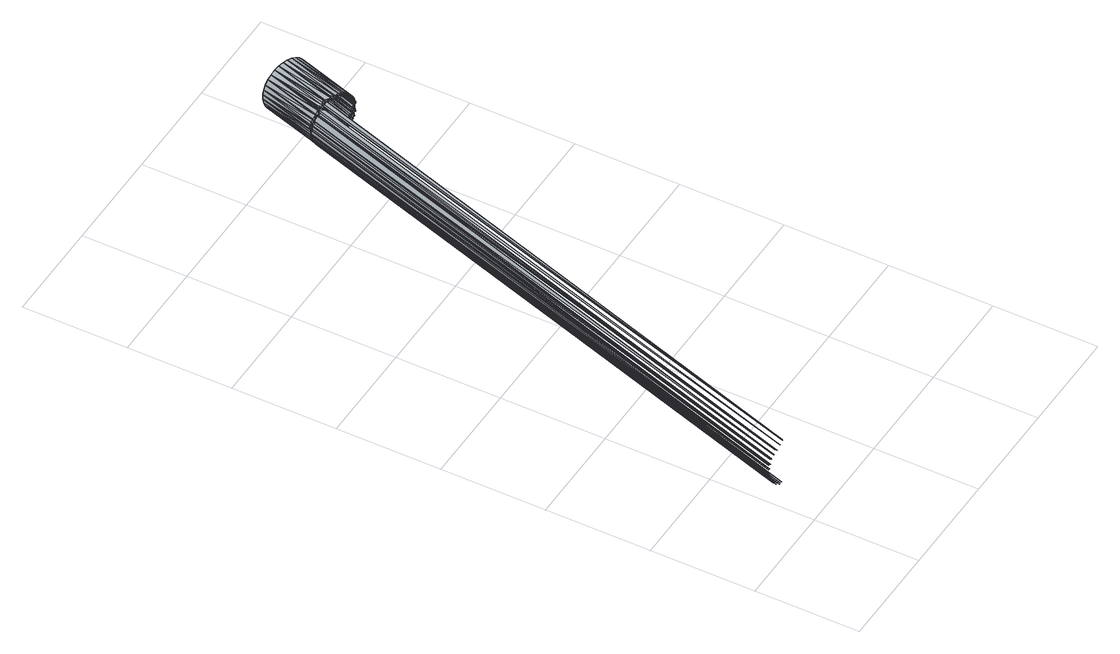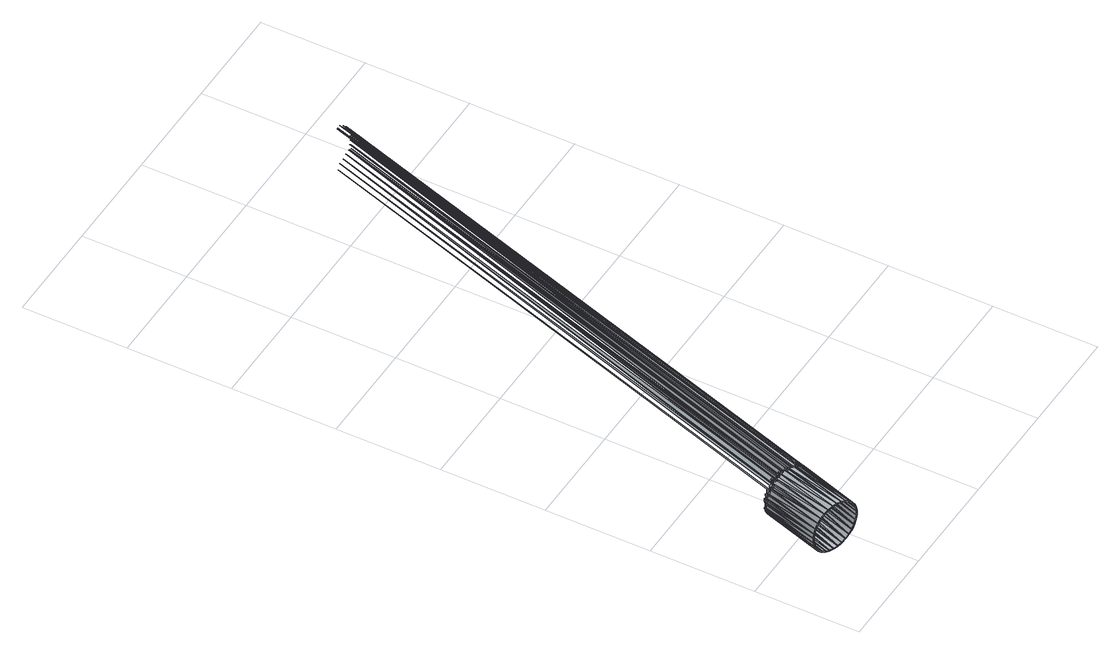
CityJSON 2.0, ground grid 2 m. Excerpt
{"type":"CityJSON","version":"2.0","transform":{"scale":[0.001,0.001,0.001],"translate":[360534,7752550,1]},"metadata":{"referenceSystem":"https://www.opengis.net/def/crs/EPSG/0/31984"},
"CityObjects":{
"object1":{"type":"GenericCityObject","attributes":{"MATERIAL":"FOFO","DIAMETRO":"100","SITUACAO":"NÃO CONFIRMADO"},"geometry":[{"type":"MultiSurface","lod":"1","boundaries":[[[0,1,2]],[[2,1,3]],[[4,5,6]],[[7,8,9]],[[9,5,4]],[[10,1,0]],[[3,1,11]],[[11,8,7]],[[6,5,12]],[[13,1,10]],[[14,15,16]],[[17,15,14]],[[18,19,20]],[[20,19,13]],[[21,22,23]],[[24,25,26]],[[27,19,18]],[[12,5,28]],[[23,22,29]],[[16,15,30]],[[31,15,17]],[[26,25,31]],[[29,32,24]],[[33,22,21]],[[34,35,36]],[[30,15,37]],[[36,35,38]],[[39,40,41]],[[28,35,34]],[[42,43,44]],[[44,45,27]],[[37,40,39]],[[41,40,46]],[[47,22,33]],[[38,35,48]],[[49,50,51]],[[52,43,42]],[[53,50,49]],[[51,50,47]],[[46,54,55]],[[56,50,53]],[[57,58,56]],[[55,54,59]],[[48,60,61]],[[62,43,52]],[[63,64,65]],[[66,64,63]],[[65,64,62]],[[67,68,57]],[[61,69,70]],[[59,54,71]],[[72,64,66]],[[73,74,75]],[[75,74,76]],[[77,78,79]],[[71,74,73]],[[79,78,80]],[[70,81,77]],[[76,74,82]],[[83,64,72]],[[80,78,84]],[[85,86,67]],[[87,86,85]],[[82,74,88]],[[89,86,87]],[[84,78,90]],[[91,92,83]],[[93,92,91]],[[94,86,89]],[[88,95,96]],[[97,92,93]],[[90,98,99]],[[96,95,100]],[[101,102,97]],[[100,103,104]],[[105,106,107]],[[108,109,110]],[[107,106,111]],[[112,109,108]],[[113,114,115]],[[111,106,116]],[[2,117,0]],[[4,6,118]],[[4,118,9]],[[2,3,117]],[[9,118,7]],[[0,117,10]],[[12,118,6]],[[7,118,119]],[[117,3,120]],[[121,7,119]],[[122,119,118]],[[120,3,11]],[[123,117,120]],[[11,7,121]],[[124,122,118]],[[121,119,122]],[[125,10,117]],[[123,120,11]],[[124,118,126]],[[117,123,127]],[[16,128,14]],[[129,118,12]],[[130,125,117]],[[131,21,23]],[[132,130,117]],[[29,131,23]],[[133,118,129]],[[123,11,127]],[[128,17,14]],[[24,131,29]],[[13,10,125]],[[26,131,24]],[[134,132,117]],[[135,126,118]],[[30,128,16]],[[130,13,125]],[[134,117,127]],[[135,118,133]],[[21,131,33]],[[136,131,26]],[[129,12,28]],[[13,130,132]],[[137,17,128]],[[18,20,138]],[[34,36,139]],[[13,140,20]],[[133,129,28]],[[136,26,141]],[[131,136,142]],[[31,17,137]],[[28,34,143]],[[137,128,144]],[[141,26,31]],[[38,139,36]],[[131,142,145]],[[27,18,138]],[[13,132,134]],[[140,138,20]],[[142,136,141]],[[143,34,139]],[[128,30,146]],[[31,137,144]],[[147,131,145]],[[28,143,148]],[[44,27,138]],[[42,44,138]],[[149,144,128]],[[33,131,150]],[[128,146,151]],[[128,151,152]],[[148,143,139]],[[131,153,150]],[[38,48,139]],[[149,31,144]],[[146,30,37]],[[128,152,154]],[[131,147,155]],[[156,140,13]],[[149,128,154]],[[146,37,151]],[[153,131,155]],[[47,33,150]],[[152,151,37]],[[28,148,157]],[[158,39,41]],[[37,39,159]],[[160,49,51]],[[47,150,153]],[[156,138,140]],[[157,148,139]],[[161,51,47]],[[42,138,52]],[[49,160,53]],[[158,41,46]],[[154,152,37]],[[39,158,159]],[[160,51,161]],[[162,161,47]],[[158,46,55]],[[160,161,162]],[[163,164,138]],[[160,56,53]],[[156,163,138]],[[139,48,165]],[[157,139,166]],[[160,57,56]],[[166,139,167]],[[37,159,168]],[[169,162,47]],[[167,139,170]],[[159,158,168]],[[138,171,52]],[[160,162,169]],[[164,172,138]],[[59,158,55]],[[138,173,171]],[[173,138,174]],[[175,170,139]],[[172,174,138]],[[158,176,177]],[[61,165,48]],[[158,177,168]],[[139,178,175]],[[160,179,57]],[[180,160,169]],[[181,178,139]],[[165,181,139]],[[182,160,180]],[[183,160,182]],[[59,184,158]],[[158,185,176]],[[63,65,186]],[[62,52,171]],[[184,187,158]],[[188,158,187]],[[79,165,77]],[[63,186,66]],[[77,165,70]],[[70,165,61]],[[62,171,173]],[[79,80,165]],[[62,173,174]],[[160,183,189]],[[158,188,185]],[[57,179,67]],[[189,190,160]],[[190,191,160]],[[62,174,172]],[[65,192,186]],[[175,193,170]],[[191,194,160]],[[160,194,179]],[[192,65,62]],[[165,195,181]],[[193,175,178]],[[186,72,66]],[[181,193,178]],[[80,84,165]],[[165,196,195]],[[197,73,75]],[[181,195,193]],[[184,59,71]],[[67,179,85]],[[76,197,75]],[[187,184,71]],[[193,195,196]],[[179,87,85]],[[188,187,71]],[[165,198,196]],[[192,199,186]],[[199,192,62]],[[185,188,71]],[[197,200,73]],[[183,201,189]],[[193,196,198]],[[71,73,200]],[[194,202,179]],[[203,72,186]],[[190,189,201]],[[191,190,201]],[[76,82,197]],[[191,201,194]],[[179,89,87]],[[204,165,84]],[[202,205,179]],[[201,202,194]],[[205,202,201]],[[205,206,179]],[[197,207,200]],[[208,203,186]],[[71,200,207]],[[209,186,199]],[[204,210,165]],[[206,205,201]],[[211,198,165]],[[212,208,186]],[[197,82,213]],[[210,214,165]],[[89,179,215]],[[209,212,186]],[[83,72,203]],[[197,213,216]],[[90,204,84]],[[207,197,217]],[[211,165,214]],[[179,218,215]],[[179,206,219]],[[83,203,208]],[[197,216,220]],[[179,221,218]],[[197,220,217]],[[83,208,212]],[[82,88,213]],[[210,204,90]],[[83,212,209]],[[215,94,89]],[[214,210,90]],[[221,179,219]],[[91,83,209]],[[213,88,216]],[[220,216,88]],[[215,218,94]],[[214,90,211]],[[222,223,99]],[[224,223,222]],[[217,220,88]],[[224,225,223]],[[94,218,221]],[[223,225,226]],[[227,223,226]],[[228,93,91]],[[229,223,227]],[[90,99,230]],[[230,99,223]],[[228,91,231]],[[219,94,221]],[[232,233,234]],[[234,233,235]],[[233,236,235]],[[237,236,233]],[[238,223,229]],[[237,233,239]],[[88,96,240]],[[239,233,241]],[[242,232,94]],[[90,230,243]],[[233,232,242]],[[88,240,244]],[[245,88,244]],[[227,226,105]],[[246,230,223]],[[105,229,227]],[[247,93,228]],[[241,233,248]],[[249,242,94]],[[247,228,231]],[[246,223,238]],[[97,93,250]],[[247,250,93]],[[237,239,110]],[[233,242,251]],[[246,243,230]],[[239,241,110]],[[238,229,105]],[[240,96,252]],[[244,240,252]],[[245,244,252]],[[247,231,253]],[[248,233,251]],[[254,96,100]],[[96,254,252]],[[242,249,251]],[[110,241,248]],[[255,243,246]],[[97,250,256]],[[257,245,252]],[[247,256,250]],[[246,238,258]],[[247,253,259]],[[246,260,255]],[[238,105,258]],[[251,249,261]],[[246,262,260]],[[247,259,263]],[[264,254,100]],[[254,264,252]],[[247,263,256]],[[246,258,262]],[[265,248,251]],[[11,121,266]],[[267,257,252]],[[121,122,266]],[[266,122,124]],[[261,268,251]],[[265,110,248]],[[124,126,269]],[[268,270,251]],[[271,267,252]],[[272,101,97]],[[264,271,252]],[[270,265,251]],[[127,11,273]],[[133,28,269]],[[105,107,274]],[[100,104,275]],[[126,135,269]],[[135,133,269]],[[13,134,273]],[[134,127,273]],[[276,141,31]],[[277,142,141]],[[278,108,110]],[[145,142,277]],[[272,97,279]],[[280,147,145]],[[105,274,281]],[[282,31,149]],[[28,157,283]],[[284,100,275]],[[285,47,153]],[[286,155,147]],[[287,278,110]],[[286,153,155]],[[272,288,101]],[[156,13,289]],[[290,154,37]],[[291,149,154]],[[115,101,292]],[[274,107,293]],[[157,166,283]],[[104,294,275]],[[295,104,296]],[[288,292,101]],[[297,108,278]],[[298,169,47]],[[164,163,289]],[[163,156,289]],[[104,295,294]],[[272,279,288]],[[281,274,293]],[[299,37,168]],[[166,167,300]],[[107,111,293]],[[167,170,300]],[[115,292,301]],[[294,284,275]],[[297,278,287]],[[297,112,108]],[[302,180,169]],[[303,115,301]],[[303,304,115]],[[115,304,113]],[[305,295,296]],[[306,177,176]],[[288,301,292]],[[306,168,177]],[[296,307,305]],[[308,307,296]],[[288,303,301]],[[288,304,303]],[[170,193,300]],[[288,113,304]],[[309,182,180]],[[295,305,294]],[[172,164,310]],[[116,293,111]],[[279,311,288]],[[305,307,294]],[[309,183,182]],[[116,312,293]],[[281,293,313]],[[307,308,294]],[[314,112,315]],[[316,314,315]],[[112,297,315]],[[294,317,284]],[[297,316,315]],[[318,297,287]],[[288,319,113]],[[62,172,310]],[[320,288,311]],[[308,321,294]],[[322,201,183]],[[323,288,320]],[[324,176,185]],[[313,293,325]],[[317,294,326]],[[326,294,327]],[[325,293,328]],[[329,328,293]],[[330,288,323]],[[331,297,318]],[[193,198,332]],[[333,297,331]],[[297,333,334]],[[327,294,335]],[[116,336,312]],[[337,185,71]],[[319,338,113]],[[312,336,293]],[[339,319,288]],[[316,340,314]],[[308,341,321]],[[297,340,316]],[[339,288,330]],[[321,342,294]],[[199,62,343]],[[335,294,342]],[[344,206,201]],[[336,329,293]],[[116,345,336]],[[297,334,340]],[[340,346,314]],[[198,211,332]],[[338,319,339]],[[347,71,207]],[[342,321,341]],[[209,199,343]],[[348,219,206]],[[211,90,332]],[[345,349,336]],[[350,351,338]],[[340,352,346]],[[91,209,343]],[[341,353,354]],[[355,207,217]],[[350,338,356]],[[357,341,354]],[[358,94,219]],[[349,359,360]],[[361,362,352]],[[349,360,363]],[[364,217,88]],[[365,361,352]],[[366,351,350]],[[354,353,367]],[[368,360,359]],[[366,350,356]],[[362,361,369]],[[357,354,367]],[[90,243,370]],[[366,371,351]],[[368,363,360]],[[353,372,367]],[[368,359,373]],[[361,365,369]],[[374,362,369]],[[231,91,375]],[[376,249,94]],[[366,356,377]],[[378,357,367]],[[368,379,363]],[[365,380,369]],[[243,255,370]],[[381,88,245]],[[372,382,367]],[[366,383,371]],[[255,260,370]],[[384,374,369]],[[368,373,385]],[[386,261,249]],[[260,262,370]],[[253,231,375]],[[262,258,370]],[[258,105,370]],[[386,268,261]],[[387,378,367]],[[382,388,367]],[[366,377,389]],[[380,390,369]],[[381,245,257]],[[366,391,383]],[[392,270,268]],[[368,393,379]],[[394,384,369]],[[388,387,367]],[[395,265,270]],[[368,385,396]],[[259,253,375]],[[397,110,265]],[[366,389,391]],[[390,394,369]],[[97,256,375]],[[368,396,393]],[[263,259,375]],[[388,382,398]],[[399,383,391]],[[256,263,375]],[[400,257,267]],[[387,388,398]],[[266,124,269]],[[401,402,398]],[[399,391,389]],[[399,403,404]],[[405,264,100]],[[406,384,394]],[[407,267,271]],[[273,11,266]],[[396,385,408]],[[407,271,264]],[[394,406,409]],[[402,410,398]],[[390,406,394]],[[411,408,396]],[[399,412,403]],[[396,408,393]],[[269,28,283]],[[413,414,406]],[[105,281,415]],[[408,416,417]],[[418,276,31]],[[276,277,141]],[[419,413,406]],[[280,145,277]],[[420,406,409]],[[421,402,401]],[[408,417,422]],[[289,13,273]],[[418,31,282]],[[280,286,147]],[[408,411,423]],[[404,403,424]],[[286,285,153]],[[425,287,110]],[[398,410,426]],[[420,419,406]],[[421,410,402]],[[427,412,399]],[[408,422,423]],[[298,47,285]],[[403,412,424]],[[428,290,37]],[[291,282,149]],[[429,421,401]],[[413,430,414]],[[279,97,431]],[[404,424,432]],[[416,433,417]],[[290,291,154]],[[419,430,413]],[[430,434,414]],[[417,433,422]],[[435,100,284]],[[283,166,300]],[[416,436,433]],[[428,37,299]],[[437,420,406]],[[420,430,419]],[[421,438,410]],[[439,169,298]],[[281,313,415]],[[408,423,440]],[[439,302,169]],[[422,433,423]],[[441,421,429]],[[434,430,442]],[[410,438,426]],[[412,443,424]],[[444,421,441]],[[432,424,445]],[[445,424,446]],[[427,443,412]],[[447,433,436]],[[448,318,287]],[[442,430,449]],[[446,424,450]],[[309,180,302]],[[310,164,289]],[[437,430,420]],[[451,433,447]],[[313,325,415]],[[452,433,451]],[[453,299,168]],[[453,168,306]],[[423,433,440]],[[421,444,454]],[[311,279,431]],[[421,455,438]],[[449,430,456]],[[421,457,455]],[[458,331,318]],[[426,438,455]],[[457,426,455]],[[459,183,309]],[[437,460,430]],[[461,450,424]],[[443,462,424]],[[459,322,183]],[[462,463,424]],[[460,464,430]],[[464,465,430]],[[466,284,317]],[[467,433,452]],[[463,468,424]],[[306,176,324]],[[462,443,427]],[[463,462,427]],[[465,469,430]],[[463,427,468]],[[300,193,332]],[[433,470,440]],[[433,471,470]],[[320,311,431]],[[433,472,471]],[[437,473,460]],[[473,464,460]],[[473,465,464]],[[433,474,472]],[[475,421,454]],[[469,465,473]],[[430,476,456]],[[466,317,326]],[[470,477,440]],[[470,471,477]],[[471,472,477]],[[478,477,470]],[[479,457,421]],[[461,424,480]],[[481,325,328]],[[477,472,474]],[[467,482,433]],[[483,421,475]],[[484,476,430]],[[328,329,481]],[[477,478,474]],[[424,468,485]],[[333,331,486]],[[344,201,322]],[[487,421,483]],[[486,334,333]],[[488,484,430]],[[469,489,430]],[[480,424,490]],[[433,482,491]],[[492,324,185]],[[492,185,337]],[[490,424,493]],[[479,421,487]],[[433,491,494]],[[433,495,474]],[[489,469,473]],[[343,62,310]],[[430,489,488]],[[496,323,320]],[[329,336,481]],[[326,327,497]],[[493,424,485]],[[475,454,498]],[[477,474,495]],[[344,348,206]],[[494,495,433]],[[330,323,496]],[[499,340,334]],[[500,456,476]],[[501,327,335]],[[483,475,498]],[[337,71,347]],[[502,461,480]],[[500,476,484]],[[483,498,487]],[[482,467,503]],[[502,480,490]],[[500,484,488]],[[336,349,481]],[[339,330,496]],[[491,482,503]],[[504,335,342]],[[479,487,498]],[[499,352,340]],[[493,502,490]],[[348,358,219]],[[332,90,370]],[[487,498,505]],[[494,491,503]],[[338,339,496]],[[489,500,488]],[[502,493,485]],[[506,342,341]],[[500,488,507]],[[508,493,502]],[[509,347,207]],[[510,511,512]],[[509,207,355]],[[513,514,515]],[[494,503,495]],[[516,513,515]],[[511,517,512]],[[376,94,358]],[[498,510,518]],[[498,518,505]],[[517,519,512]],[[520,516,515]],[[521,494,503]],[[518,510,512]],[[522,523,524]],[[525,526,527]],[[514,528,515]],[[349,363,529]],[[528,514,500]],[[530,365,352]],[[355,217,364]],[[525,527,531]],[[522,532,523]],[[500,528,507]],[[519,533,512]],[[534,524,502]],[[508,534,502]],[[522,535,532]],[[525,531,536]],[[522,524,534]],[[525,537,526]],[[375,91,343]],[[515,538,520]],[[503,526,537]],[[533,539,512]],[[539,540,512]],[[521,537,503]],[[522,541,535]],[[363,379,529]],[[542,341,357]],[[543,498,518]],[[356,338,544]],[[530,380,365]],[[540,545,512]],[[528,546,515]],[[546,528,500]],[[547,518,512]],[[548,538,515]],[[549,548,515]],[[536,550,525]],[[364,88,381]],[[522,551,541]],[[552,549,515]],[[386,249,376]],[[522,553,551]],[[546,552,515]],[[545,547,512]],[[534,502,554]],[[522,555,553]],[[525,556,537]],[[539,533,557]],[[503,537,556]],[[540,539,557]],[[392,268,386]],[[522,534,558]],[[525,550,559]],[[525,559,560]],[[392,395,270]],[[525,560,561]],[[395,397,265]],[[542,357,378]],[[545,540,557]],[[525,561,556]],[[547,543,518]],[[377,356,544]],[[522,558,555]],[[379,393,529]],[[562,541,551]],[[563,390,380]],[[564,538,548]],[[562,551,553]],[[564,548,549]],[[370,105,415]],[[564,549,552]],[[545,557,565]],[[566,547,545]],[[566,545,557]],[[546,564,552]],[[562,553,555]],[[534,554,558]],[[547,567,543]],[[567,547,568]],[[547,569,568]],[[393,408,529]],[[570,406,390]],[[569,547,566]],[[552,564,571]],[[425,110,397]],[[550,572,559]],[[557,573,574]],[[560,559,572]],[[561,560,572]],[[557,574,565]],[[575,562,555]],[[555,558,576]],[[562,555,576]],[[561,572,556]],[[577,378,387]],[[554,578,558]],[[400,381,257]],[[389,377,544]],[[579,558,578]],[[580,581,564]],[[579,582,558]],[[564,580,571]],[[576,558,582]],[[400,267,407]],[[583,561,572]],[[577,387,398]],[[584,585,562]],[[407,264,405]],[[399,389,544]],[[575,584,562]],[[586,557,574]],[[277,266,269]],[[587,574,573]],[[572,588,589]],[[564,590,580]],[[583,572,589]],[[431,97,375]],[[276,418,266]],[[277,276,266]],[[280,277,269]],[[286,280,269]],[[285,286,269]],[[282,273,266]],[[580,591,581]],[[418,282,266]],[[298,269,283]],[[584,562,592]],[[298,285,269]],[[405,100,435]],[[593,587,573]],[[585,584,594]],[[591,595,581]],[[589,596,572]],[[282,291,273]],[[273,291,290]],[[273,290,428]],[[587,586,574]],[[597,287,425]],[[597,448,287]],[[591,580,590]],[[588,598,589]],[[439,298,283]],[[302,439,283]],[[599,437,406]],[[585,594,600]],[[428,299,273]],[[408,440,601]],[[593,602,603]],[[588,604,598]],[[299,289,273]],[[605,595,606]],[[448,458,318]],[[606,595,591]],[[309,302,283]],[[587,593,603]],[[584,592,594]],[[607,603,602]],[[596,589,598]],[[309,283,300]],[[607,602,608]],[[587,603,607]],[[605,606,609]],[[610,586,587]],[[611,398,426]],[[591,590,612]],[[608,602,613]],[[427,399,614]],[[615,605,606]],[[616,617,600]],[[602,618,613]],[[605,619,609]],[[615,606,591]],[[619,620,605]],[[453,289,299]],[[306,289,453]],[[621,604,622]],[[598,604,621]],[[623,617,616]],[[616,600,594]],[[415,325,481]],[[610,587,624]],[[599,473,437]],[[617,616,625]],[[587,626,627]],[[591,612,628]],[[587,627,624]],[[605,629,619]],[[630,617,623]],[[459,309,300]],[[322,459,300]],[[591,628,615]],[[631,617,625]],[[440,477,601]],[[625,616,594]],[[632,621,622]],[[594,592,633]],[[634,596,598]],[[630,617,631]],[[635,435,284]],[[486,331,458]],[[635,284,466]],[[607,608,636]],[[306,324,289]],[[621,622,637]],[[587,607,636]],[[630,638,617]],[[632,639,622]],[[598,621,637]],[[636,608,613]],[[622,640,639]],[[641,626,587]],[[642,620,619]],[[613,618,636]],[[643,594,633]],[[644,645,594]],[[344,322,300]],[[646,634,598]],[[324,310,289]],[[643,644,594]],[[639,647,622]],[[637,646,598]],[[620,642,648]],[[642,619,629]],[[636,618,649]],[[332,344,300]],[[650,631,625]],[[650,625,594]],[[636,649,651]],[[630,631,650]],[[587,636,641]],[[648,642,652]],[[486,499,334]],[[645,653,594]],[[639,640,654]],[[650,638,630]],[[655,426,457]],[[492,310,324]],[[642,629,656]],[[337,310,492]],[[496,320,431]],[[657,654,640]],[[658,636,651]],[[647,639,654]],[[642,659,652]],[[660,638,650]],[[466,326,497]],[[658,651,661]],[[662,652,659]],[[663,489,473]],[[468,427,664]],[[665,660,650]],[[653,650,594]],[[641,636,666]],[[348,344,332]],[[358,348,332]],[[667,654,657]],[[666,636,668]],[[477,495,669]],[[670,642,656]],[[671,642,670]],[[661,672,673]],[[658,661,674]],[[675,636,658]],[[337,347,310]],[[642,676,659]],[[677,678,662]],[[679,642,671]],[[675,658,661]],[[661,673,674]],[[662,659,680]],[[636,681,668]],[[682,647,654]],[[683,457,479]],[[665,650,684]],[[667,685,654]],[[636,675,681]],[[676,662,659]],[[677,662,680]],[[642,679,676]],[[686,665,684]],[[687,661,673]],[[688,673,672]],[[689,690,678]],[[685,667,691]],[[692,688,672]],[[677,689,678]],[[693,677,662]],[[485,468,664]],[[376,358,332]],[[694,650,653]],[[497,327,501]],[[481,349,529]],[[695,690,696]],[[697,500,489]],[[347,343,310]],[[698,650,694]],[[688,687,673]],[[690,689,696]],[[682,654,699]],[[699,654,700]],[[530,352,499]],[[693,689,677]],[[701,702,686]],[[703,695,704]],[[704,695,705]],[[695,696,705]],[[692,703,688]],[[706,686,684]],[[684,650,707]],[[501,335,504]],[[685,708,654]],[[691,709,710]],[[495,503,669]],[[700,654,711]],[[703,704,688]],[[686,684,707]],[[706,701,686]],[[712,685,691]],[[698,713,650]],[[714,704,695]],[[715,695,696]],[[370,376,332]],[[685,691,708]],[[713,707,650]],[[712,691,710]],[[714,688,704]],[[696,689,715]],[[708,711,654]],[[716,479,498]],[[701,686,717]],[[504,342,506]],[[687,688,718]],[[702,701,719]],[[709,720,721]],[[722,689,693]],[[702,719,723]],[[709,721,710]],[[691,710,724]],[[714,725,688]],[[688,725,726]],[[689,727,715]],[[728,720,729]],[[688,726,730]],[[502,485,664]],[[701,717,719]],[[718,688,730]],[[509,343,347]],[[689,722,727]],[[728,721,720]],[[355,343,509]],[[710,721,724]],[[364,343,355]],[[731,729,732]],[[733,729,731]],[[733,728,729]],[[719,732,723]],[[719,731,732]],[[729,731,734]],[[728,729,735]],[[731,719,734]],[[735,721,728]],[[386,376,370]],[[736,719,717]],[[392,386,370]],[[395,392,370]],[[724,721,737]],[[397,395,370]],[[719,738,734]],[[739,738,719]],[[506,341,542]],[[544,338,496]],[[735,740,721]],[[741,546,500]],[[742,739,719]],[[743,380,530]],[[743,563,380]],[[742,719,736]],[[364,381,343]],[[740,737,721]],[[503,556,744]],[[563,570,390]],[[745,498,543]],[[425,397,370]],[[381,375,343]],[[746,564,546]],[[554,502,747]],[[425,370,415]],[[556,572,744]],[[748,543,567]],[[748,567,568]],[[749,568,569]],[[529,408,601]],[[750,406,570]],[[749,569,566]],[[751,566,557]],[[752,542,378]],[[752,378,577]],[[400,375,381]],[[407,375,400]],[[405,375,407]],[[578,554,747]],[[579,578,747]],[[582,579,747]],[[576,582,747]],[[562,576,747]],[[597,425,415]],[[448,597,415]],[[458,448,415]],[[753,590,564]],[[599,406,750]],[[405,435,375]],[[754,557,586]],[[577,398,755]],[[572,596,756]],[[614,399,544]],[[757,612,590]],[[486,458,415]],[[592,562,758]],[[759,605,615]],[[466,431,375]],[[435,635,375]],[[635,466,375]],[[760,628,612]],[[761,586,610]],[[596,634,756]],[[759,615,628]],[[755,398,611]],[[486,415,481]],[[637,622,756]],[[762,610,624]],[[763,629,605]],[[762,624,627]],[[634,646,756]],[[646,637,756]],[[633,592,758]],[[764,473,599]],[[601,477,669]],[[627,626,765]],[[643,633,758]],[[622,647,766]],[[644,643,758]],[[499,486,481]],[[767,656,629]],[[768,626,641]],[[764,663,473]],[[769,645,644]],[[466,497,431]],[[767,670,656]],[[611,426,655]],[[647,682,766]],[[641,666,768]],[[653,645,769]],[[664,427,614]],[[530,499,481]],[[663,697,489]],[[671,670,770]],[[770,679,671]],[[682,699,766]],[[771,666,668]],[[772,662,676]],[[497,501,431]],[[501,504,431]],[[773,676,679]],[[506,496,431]],[[504,506,431]],[[774,675,661]],[[769,694,653]],[[775,668,681]],[[655,457,683]],[[774,681,675]],[[776,693,662]],[[777,661,687]],[[778,699,700]],[[530,481,529]],[[700,711,778]],[[708,691,778]],[[779,695,715]],[[698,694,780]],[[741,500,697]],[[711,708,778]],[[781,722,693]],[[782,714,695]],[[687,718,783]],[[686,707,780]],[[713,698,780]],[[715,727,779]],[[683,479,716]],[[669,503,744]],[[784,725,714]],[[707,713,780]],[[726,725,785]],[[691,724,786]],[[727,722,787]],[[785,730,726]],[[717,686,788]],[[789,718,730]],[[735,729,786]],[[724,737,786]],[[729,734,790]],[[788,736,717]],[[786,740,735]],[[734,738,790]],[[788,738,739]],[[786,737,740]],[[716,498,745]],[[739,742,788]],[[506,542,496]],[[742,736,788]],[[791,546,741]],[[791,746,546]],[[747,502,664]],[[530,529,601]],[[743,530,601]],[[563,743,601]],[[570,563,601]],[[542,752,496]],[[752,577,496]],[[577,544,496]],[[753,564,746]],[[748,745,543]],[[748,568,749]],[[749,566,751]],[[750,570,601]],[[744,572,756]],[[751,557,754]],[[757,590,753]],[[792,612,757]],[[792,760,612]],[[758,562,747]],[[760,759,628]],[[577,614,544]],[[763,605,759]],[[793,754,586]],[[750,601,669]],[[793,586,761]],[[599,750,669]],[[756,622,766]],[[761,610,762]],[[755,614,577]],[[794,629,763]],[[794,767,629]],[[762,627,765]],[[764,599,669]],[[611,614,755]],[[765,626,768]],[[769,644,758]],[[770,670,767]],[[611,664,614]],[[768,666,771]],[[795,679,770]],[[766,699,778]],[[795,773,679]],[[773,772,676]],[[796,662,772]],[[663,764,744]],[[697,663,744]],[[764,669,744]],[[771,668,775]],[[776,662,796]],[[775,681,774]],[[774,661,777]],[[780,694,769]],[[611,655,664]],[[776,781,693]],[[797,695,779]],[[778,691,786]],[[783,777,687]],[[787,722,781]],[[779,727,787]],[[782,695,797]],[[741,697,744]],[[782,784,714]],[[785,725,784]],[[783,718,789]],[[785,789,730]],[[788,686,780]],[[683,664,655]],[[716,664,683]],[[786,729,790]],[[790,738,788]],[[791,741,744]],[[746,791,744]],[[716,747,664]],[[746,744,756]],[[716,745,747]],[[753,746,756]],[[748,747,745]],[[749,747,748]],[[751,747,749]],[[753,756,757]],[[792,757,756]],[[760,792,756]],[[759,760,756]],[[751,758,747]],[[759,756,766]],[[751,754,758]],[[763,759,766]],[[754,793,758]],[[793,761,758]],[[761,762,758]],[[794,763,766]],[[767,794,766]],[[762,769,758]],[[767,766,778]],[[762,765,769]],[[770,767,778]],[[768,769,765]],[[795,770,778]],[[773,795,778]],[[772,773,778]],[[768,780,769]],[[771,780,768]],[[772,778,786]],[[796,772,786]],[[775,780,771]],[[774,780,775]],[[796,786,776]],[[776,786,781]],[[781,786,787]],[[787,786,779]],[[777,788,774]],[[774,788,780]],[[797,779,790]],[[779,786,790]],[[783,788,777]],[[789,788,783]],[[785,788,789]],[[785,784,788]],[[784,782,790]],[[782,797,790]],[[784,790,788]]]}]}
},
"vertices":[
[3593,11622,900],[168,970,959],[3588,11628,936],[3594,11658,956],[3589,11633,1066],[189,963,1153],[3593,11621,1100],[3594,11658,985],[169,970,1057],[3592,11649,1057],[3610,11653,867],[3600,11677,959],[3613,11652,1144],[3616,11672,862],[3613,11623,939],[192,963,961],[3617,11617,905],[3618,11651,959],[3626,11615,796],[185,965,862],[3614,11652,854],[3617,11617,1095],[212,956,1145],[3613,11627,1063],[3616,11643,1054],[193,963,1054],[3618,11651,986],[3637,11619,772],[3621,11670,1153],[3616,11642,1054],[3633,11647,874],[3623,11669,961],[214,991,1107],[3636,11646,1137],[3618,11651,1161],[231,968,1242],[3625,11612,1203],[3639,11664,869],[3639,11612,1235],[3637,11646,861],[207,958,869],[3648,11610,806],[3639,11612,765],[224,968,771],[3637,11619,771],[218,997,806],[3659,11614,783],[3643,11663,1145],[3647,11624,1243],[3647,11608,1193],[252,960,1230],[3641,11645,1153],[3684,11616,700],[3661,11608,1224],[244,961,783],[3661,11608,777],[3668,11619,1230],[3668,11619,1231],[261,968,1240],[3704,11612,716],[279,935,1323],[3698,11602,1323],[3701,11644,689],[3696,11582,674],[270,938,689],[3693,11611,686],[3712,11573,656],[3717,11598,1307],[297,929,1307],[286,946,1326],[3698,11601,1323],[3720,11638,704],[3736,11581,634],[3712,11607,702],[288,932,704],[3715,11579,690],[3730,11571,673],[3698,11601,1324],[346,913,1391],[3699,11585,1329],[3712,11575,1344],[345,941,1382],[3753,11578,652],[3766,11624,618],[3740,11578,1369],[3718,11582,1313],[361,908,1372],[3730,11572,1327],[3782,11619,638],[3756,11575,1350],[3778,11620,1391],[3766,11623,618],[334,917,618],[3811,11551,574],[3792,11615,1372],[350,912,638],[3824,11549,595],[3843,11599,563],[424,888,1445],[3804,11528,1426],[3855,11595,585],[3871,11563,547],[411,892,563],[423,889,585],[3881,11561,569],[3856,11595,1445],[526,909,1481],[3878,11567,1456],[3887,11565,1433],[532,904,1456],[3867,11591,1422],[3941,11565,1480],[3948,11563,1456],[3941,11548,520],[514,915,524],[3929,11571,524],[3943,11567,1481],[3594,11658,918],[3594,11658,1082],[3597,11667,1021],[3600,11673,952],[3600,11677,1008],[3601,11677,1056],[3601,11677,950],[3601,11677,1057],[3612,11664,872],[3607,11692,1061],[3609,11699,943],[3618,11651,922],[3616,11667,1136],[3613,11668,874],[3618,11651,1078],[3614,11672,875],[3617,11672,1133],[3621,11704,889],[3623,11707,1113],[3621,11660,1020],[3623,11666,954],[3638,11645,776],[3638,11645,1224],[3625,11669,838],[3624,11669,1007],[3625,11669,1053],[3626,11664,1169],[3625,11669,953],[3625,11669,1054],[3635,11657,878],[3630,11684,1058],[3628,11668,1171],[3633,11690,946],[3639,11660,1129],[3636,11661,880],[3637,11665,882],[3639,11664,1126],[3644,11695,895],[3646,11698,1107],[3650,11704,806],[3650,11705,1193],[3659,11639,788],[3648,11662,847],[3659,11639,1212],[3648,11657,1160],[3650,11661,1162],[3655,11675,771],[3656,11675,770],[3712,11599,1344],[3662,11675,1241],[3663,11674,1243],[3671,11695,816],[3671,11696,1184],[3673,11683,1253],[3684,11643,713],[3684,11695,738],[3684,11644,714],[3684,11650,717],[3695,11646,1299],[3677,11668,782],[3676,11667,783],[3698,11642,1305],[3730,11596,1327],[3683,11667,1229],[3706,11628,1323],[3683,11667,1230],[3693,11675,1240],[3704,11638,728],[3703,11686,751],[3712,11599,656],[3704,11639,728],[3704,11644,731],[3714,11640,1284],[3716,11636,1290],[3717,11636,1290],[3708,11642,682],[3711,11641,1323],[3725,11622,1307],[3707,11628,1323],[3712,11641,1325],[3730,11596,673],[3718,11653,1326],[3719,11667,679],[3726,11636,698],[3729,11635,1307],[3725,11623,1307],[3748,11605,630],[3754,11605,1374],[3730,11635,1308],[3735,11647,1310],[3737,11660,695],[3754,11618,628],[3764,11638,625],[3758,11613,1375],[3776,11647,1382],[3758,11626,627],[3765,11601,649],[3764,11624,1378],[3770,11601,1355],[3770,11613,647],[3780,11633,644],[3774,11609,1357],[3791,11641,1363],[3774,11621,646],[3780,11619,1359],[3807,11524,1428],[3808,11525,1430],[3809,11524,1429],[3810,11524,1430],[3813,11528,1431],[3813,11529,1431],[3798,11613,595],[3814,11533,1431],[3803,11612,1409],[3789,11657,610],[3818,11528,1404],[3822,11525,1408],[3821,11524,1407],[3822,11524,1408],[3823,11524,1409],[3826,11528,1410],[3826,11604,1424],[3826,11529,1410],[3812,11609,615],[3827,11532,1409],[3817,11607,1388],[3803,11667,1398],[3812,11609,616],[3804,11651,630],[3822,11681,1409],[3822,11681,591],[3839,11600,1403],[3816,11660,1378],[3822,11606,578],[3834,11673,1388],[3834,11673,612],[3814,11685,600],[3835,11602,599],[3816,11684,1402],[3836,11672,583],[3827,11677,620],[3838,11671,1418],[3823,11688,594],[3823,11687,1406],[3829,11676,1382],[3829,11685,1410],[3830,11685,590],[3848,11664,603],[3850,11663,1398],[3959,12800,959],[3836,11680,615],[3836,11679,1386],[3961,12799,1057],[3841,11677,1390],[3842,11677,610],[3883,11586,544],[3976,12794,862],[3886,11585,1457],[3893,11583,567],[3983,12792,963],[3983,12792,965],[3895,11582,1434],[3907,11628,540],[3985,12792,1054],[3907,11628,1460],[3998,12787,874],[3981,12793,1153],[3915,11623,563],[3985,12792,1058],[3985,12792,1057],[3915,11623,1437],[3941,11607,520],[4010,12783,771],[3999,12787,870],[3998,12787,873],[3920,11574,528],[3941,11607,1480],[3948,11603,544],[3927,11572,552],[3936,11569,548],[3948,11603,1456],[4003,12786,1145],[4030,12777,787],[4018,12781,1243],[3930,11577,524],[4005,12785,1149],[3931,11576,524],[3933,11570,523],[3938,11574,548],[4032,12777,783],[3940,11568,547],[3948,11547,544],[4038,12775,1230],[4061,12767,689],[3943,11624,525],[3943,11568,1481],[3943,11630,1473],[3949,11565,1457],[3949,11565,1456],[3950,11566,1457],[3949,11619,549],[3950,11625,1450],[3974,11557,514],[3945,11622,524],[3979,11555,538],[4041,12774,1234],[3949,11621,523],[4078,12762,708],[3955,11618,1479],[3951,11617,548],[3955,11616,547],[3958,11616,1481],[3958,11615,1481],[3966,11620,519],[3961,11613,1455],[4071,12764,1323],[3964,11611,1456],[3964,11610,1457],[3972,11615,543],[4037,11548,1498],[4080,12761,704],[4020,11542,503],[4007,11566,508],[4039,11547,1473],[4023,11541,528],[4010,11564,532],[4126,12746,618],[4089,12758,1307],[3989,11552,1490],[3993,11551,1465],[4139,12742,641],[4091,12758,1310],[4035,11537,1498],[4031,11539,503],[4032,11499,503],[4037,11537,1473],[4034,11500,528],[4033,11538,528],[4141,12742,638],[4030,11552,503],[4032,11550,528],[4092,12757,1310],[4037,11502,1498],[4038,11537,1498],[4040,11536,1473],[4039,11503,1473],[4038,11547,1498],[4142,12741,638],[4040,11546,1473],[4074,11525,495],[4074,11525,520],[4074,11525,1505],[4074,11525,1480],[4138,12743,1391],[4074,11478,502],[4074,11480,527],[4074,11475,1497],[4074,11477,1472],[4203,12722,563],[4152,12738,1372],[4074,11575,503],[4074,11573,528],[4074,11572,1498],[4074,11570,1473],[4211,12719,587],[4108,11504,527],[4110,11503,502],[4116,11499,1472],[4118,11498,1497],[4153,12738,1372],[4109,11547,527],[4108,11514,527],[4111,11548,502],[4114,11550,1472],[4110,11513,502],[4154,12738,1373],[4116,11551,1497],[4115,11512,1472],[4154,12737,1373],[4117,11511,1497],[4156,12737,1374],[4111,11513,527],[4113,11512,502],[4212,12719,586],[4109,11503,527],[4129,11499,530],[4132,11497,506],[4111,11502,502],[4215,12718,585],[4125,11508,1472],[4213,12719,586],[4128,11508,1497],[4125,11509,1470],[4131,11498,531],[4128,11508,1495],[4134,11497,506],[4146,11488,1466],[4138,11486,1468],[4216,12718,1445],[4141,11483,1493],[4150,11486,1491],[3983,12792,961],[4149,11489,1466],[4169,11494,1462],[4200,11447,544],[4153,11487,1490],[4174,11493,1486],[4207,11443,520],[4227,12714,1422],[4198,11485,543],[4205,11483,519],[3999,12787,869],[4184,11440,543],[4200,11447,1456],[4289,12694,524],[4189,11435,519],[4207,11443,1480],[4176,11435,1457],[4292,12693,549],[4182,11430,1481],[4200,11503,1456],[4198,11484,543],[4004,12786,1147],[4207,11502,1480],[4184,11439,544],[4197,11433,1452],[4205,11481,519],[4198,11425,550],[4190,11435,519],[4190,11434,519],[4203,11428,1476],[4230,12713,1424],[4199,11431,1451],[4205,11420,527],[4204,11428,1476],[4205,11426,1475],[4031,12777,784],[4233,11427,563],[4199,11485,544],[4233,11427,1437],[4200,11487,544],[4231,12713,1424],[4039,12775,1231],[4208,11482,1453],[4241,11422,540],[4205,11482,519],[4205,11483,520],[4210,11476,1452],[4210,11475,1452],[4296,12692,548],[4241,11422,1460],[4207,11485,520],[4221,11478,1448],[4215,11480,1477],[4217,11473,1476],[4218,11473,1476],[4212,11481,1452],[4229,11475,1472],[4243,11448,565],[4244,11447,1435],[4219,11478,1476],[4219,11478,1475],[4261,11484,567],[4252,11444,542],[4303,12690,1481],[4253,11443,1458],[4246,11454,565],[4247,11451,1434],[4270,11482,544],[4309,12688,1457],[4253,11468,566],[4255,11467,1433],[4267,11488,1431],[4255,11450,542],[4256,11447,1457],[4078,12762,707],[4262,11465,543],[4265,11464,1455],[4277,11486,1453],[4380,12665,503],[4378,12666,529],[4281,11459,578],[4313,12686,1457],[4293,11455,1415],[4379,12665,529],[4292,11455,555],[4305,11451,1437],[4382,12664,528],[4280,11459,581],[4383,12664,528],[4292,11455,1413],[4290,11456,558],[4139,12742,640],[4298,11386,602],[4307,11373,610],[4314,11377,612],[4306,11373,1390],[4300,11385,1396],[4314,11377,1388],[4312,11370,1385],[4312,11371,614],[4309,11450,597],[4319,11374,618],[4321,11372,1380],[4303,11451,1434],[4327,11369,591],[4319,11365,590],[4310,11379,582],[4327,11369,1409],[4312,11378,1417],[4318,11365,1410],[4313,11448,1401],[4395,12660,1498],[4397,12660,1473],[4325,11362,1406],[4325,11363,594],[4332,11390,622],[4322,11446,576],[4332,11366,597],[4334,11364,1400],[4326,11444,1422],[4344,11399,1370],[4332,11394,621],[4332,11402,620],[4345,11383,602],[4467,12637,527],[4322,11522,590],[4473,12635,502],[4331,11442,612],[4324,11500,1405],[4326,11525,592],[4344,11403,1371],[4343,11407,1373],[4359,11393,1390],[4345,11388,602],[4336,11441,1384],[4345,11396,600],[4335,11522,569],[4345,11438,591],[4337,11499,1426],[4356,11435,628],[4340,11525,570],[4358,11396,1391],[4357,11401,1393],[4350,11436,1405],[4370,11430,609],[4400,12659,1473],[4366,11431,1362],[4354,11435,630],[4330,11522,596],[4325,11526,591],[4326,11526,592],[4327,11526,593],[4401,12658,1473],[4365,11431,1361],[4382,11426,1382],[4357,11409,637],[4368,11430,641],[4369,11430,610],[4344,11521,574],[4471,12636,527],[4338,11526,570],[4339,11526,571],[4374,11429,1354],[4368,11417,1356],[4341,11526,571],[4381,11427,1380],[4384,11426,622],[4372,11402,618],[4392,11474,650],[4418,11454,673],[4384,11412,1375],[4390,11424,1373],[4395,11472,1348],[4418,11454,1327],[4408,11472,631],[4413,11403,690],[4436,11450,656],[4411,11390,1305],[4411,11469,1366],[4229,12714,1423],[4436,11450,1344],[4489,12630,1471],[4430,11397,674],[4488,12630,1497],[4419,11414,693],[4418,11415,692],[4429,11383,1321],[4428,11411,1296],[4422,11413,1302],[4423,11427,693],[4424,11427,694],[4427,11412,1295],[4418,11478,673],[4558,12608,543],[4418,11479,1327],[4434,11410,716],[4565,12606,519],[4436,11443,1298],[4436,11409,675],[4437,11408,677],[4455,11375,760],[4444,11406,1269],[4445,11364,1249],[4440,11407,1318],[4447,11405,1311],[4437,11409,677],[4430,11468,687],[4442,11422,677],[4433,11451,695],[4431,11452,693],[4433,11471,1310],[4444,11438,1284],[4453,11403,701],[4442,11421,678],[4446,11406,1310],[4436,11475,656],[4436,11477,1344],[4294,12693,548],[4489,11410,788],[4455,11439,1314],[4475,11367,747],[4464,11400,1283],[4464,11355,1262],[4480,11430,770],[4489,11410,1212],[4449,11465,671],[4450,11448,677],[4452,11447,680],[4452,11468,1326],[4464,11433,1300],[4472,11383,1217],[4465,11383,770],[4510,11404,776],[4477,11354,816],[4477,11355,1184],[4501,11425,757],[4510,11404,1224],[4637,12583,576],[4487,11442,1223],[4493,11375,1229],[4498,11389,838],[4500,11388,1153],[4485,11376,757],[4505,11387,855],[4509,11385,1131],[4574,12603,1451],[4652,12578,555],[4498,11345,807],[4483,11435,772],[4498,11346,1194],[4487,11442,776],[4579,12601,1476],[4488,11439,1220],[4489,11436,1217],[4502,11352,893],[4509,11386,874],[4503,11387,856],[4507,11405,847],[4511,11404,1139],[4511,11385,1118],[4504,11355,1105],[4500,11440,1194],[4507,11386,1130],[4501,11442,807],[4508,11438,1235],[4640,12582,577],[4520,11382,829],[4523,11381,1162],[4527,11380,847],[4512,11404,863],[4530,11399,922],[4530,11399,1078],[4515,11360,1054],[4532,11378,1138],[4518,11366,942],[4515,11403,1126],[4504,11431,761],[4525,11380,1039],[4523,11381,1047],[4576,12602,1451],[4508,11438,765],[4510,11434,1232],[4511,11431,1229],[4531,11378,867],[4525,11343,887],[4523,11381,946],[4523,11381,947],[4523,11381,1039],[4526,11380,848],[4530,11399,839],[4534,11398,1146],[4527,11346,1111],[4534,11378,1124],[4522,11435,1204],[4530,11379,1137],[4523,11438,797],[4530,11399,1014],[4530,11399,1041],[4641,12582,578],[4535,11397,856],[4531,11433,905],[4554,11392,918],[4539,11351,1057],[4554,11392,1082],[4531,11433,1095],[4541,11358,939],[4539,11396,1133],[4532,11407,948],[4532,11407,946],[4535,11427,1061],[4547,11373,1050],[4548,11373,1041],[4535,11423,937],[4547,11373,944],[4547,11373,943],[4547,11373,1041],[4554,11392,1015],[4554,11392,1043],[4555,11428,900],[4555,11428,1100],[4556,11401,946],[4556,11401,943],[4560,11421,1064],[4653,12577,1415],[4559,11417,934],[4398,12659,1473],[4665,12574,1437],[4712,12559,626],[4657,12576,1413],[4730,12553,609],[4713,12559,626],[4713,12558,626],[4485,12631,1472],[4715,12558,628],[4469,12637,527],[4726,12554,1362],[4776,12538,690],[4554,12609,543],[4742,12549,1382],[4727,12554,1362],[4797,12531,677],[4729,12553,1359],[4729,12553,1360],[4778,12537,692],[4779,12537,693],[4788,12534,1296],[4572,12604,1452],[4827,12522,766],[4807,12528,1311],[4790,12534,1292],[4829,12521,770],[4850,12514,757],[4836,12519,1217],[4863,12510,851],[4838,12518,1213],[4838,12518,1214],[4865,12510,855],[4864,12510,853],[4869,12508,1130],[4882,12504,942],[4857,12512,1229],[4869,12508,1126],[4887,12503,847],[4869,12508,1129],[4885,12503,1038],[4883,12504,942],[4885,12503,1035],[4883,12504,946],[4892,12501,1138],[4869,12508,1127],[4907,12496,943],[4883,12504,944],[4908,12496,1041],[4654,12577,1415],[4728,12554,1361],[4777,12538,691],[4788,12534,1295],[4836,12519,1216],[4869,12508,1131],[4885,12503,1039]
]}
